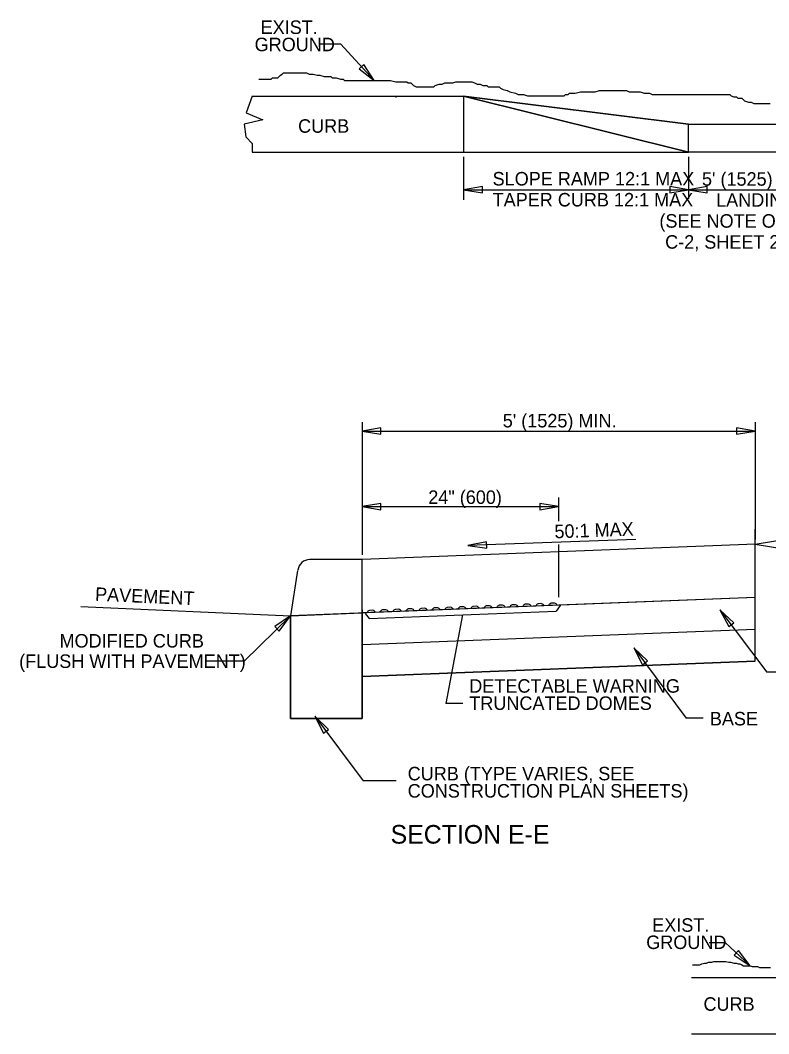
# Model space of a CAD drawing. Extents: x 1.2 to 16.4, y 0.2 to 9.8.
# Drawn here: x 1.22 to 6.21, y 2.87 to 9.63 of the extents above; entities that cross this region are included whole.
import ezdxf

# ---------------------------------------------------------------- set-up
doc = ezdxf.new("R2010")
doc.units = 0
for name, color, linetype in [('SD_P_Dimension Lines', 7, 'Continuous'), ('SD_P_Dimension Text', 7, 'Continuous'), ('SD_P_Prop Object Lines', 7, 'Continuous'), ('SD_P_Shading', 7, 'Continuous'), ('SD_P_Subtitles', 7, 'Continuous'), ('SD_X_Exist Object Lines', 7, 'Continuous')]:
    doc.layers.add(name, color=color, linetype=linetype)

msp = doc.modelspace()

# ---------------------------------------------------------------- linework, layer by layer
at = {"layer": 'SD_P_Dimension Lines'}
for p, q in [((3.216, 9.469), (3.359, 9.469)), ((3.359, 9.469), (3.583, 9.226)), ((3.5137, 9.3321), (3.4828, 9.3037)), ((3.583, 9.226), (3.5137, 9.3321)), ((3.4828, 9.3037), (3.583, 9.226)), ((4.18, 8.717), (4.18, 8.43)), ((5.68, 8.717), (5.68, 8.437)), ((4.305, 8.518), (4.18, 8.497)), ((4.305, 8.476), (4.305, 8.518)), ((5.68, 8.497), (5.555, 8.518)), ((5.555, 8.518), (5.555, 8.476)), ((5.805, 8.518), (5.68, 8.497)), ((5.805, 8.476), (5.805, 8.518)), ((4.18, 8.497), (5.68, 8.497)), ((4.18, 8.497), (4.305, 8.476)), ((5.555, 8.476), (5.68, 8.497)), ((5.68, 8.497), (6.43, 8.497)), ((5.68, 8.497), (5.805, 8.476)), ((3.503, 6.949), (3.503, 6.063)), ((3.628, 6.91), (3.503, 6.889)), ((3.628, 6.868), (3.628, 6.91)), ((6.124, 6.889), (5.999, 6.91)), ((5.999, 6.91), (5.999, 6.868)), ((6.124, 6.949), (6.124, 6.165)), ((3.503, 6.889), (6.124, 6.889)), ((3.503, 6.889), (3.628, 6.868)), ((5.999, 6.868), (6.124, 6.889)), ((4.8135, 6.445), (4.8135, 6.2886)), ((3.628, 6.406), (3.503, 6.385)), ((3.503, 6.385), (3.628, 6.364)), ((3.503, 6.385), (4.8135, 6.385)), ((3.628, 6.364), (3.628, 6.406)), ((4.8135, 6.385), (4.6885, 6.406)), ((4.6885, 6.406), (4.6885, 6.364)), ((4.6885, 6.364), (4.8135, 6.385)), ((6.124, 6.135), (6.124, 6.235)), ((5.329, 6.166), (4.208, 6.126)), ((4.3322, 6.1514), (4.208, 6.126)), ((4.3337, 6.1094), (4.3322, 6.1514)), ((4.208, 6.126), (4.3337, 6.1094)), ((4.8135, 6.1337), (4.8135, 5.781)), ((3.5491, 5.6397), (4.796, 5.6884)), ((4.823, 5.7264), (4.796, 5.6884)), ((5.8892, 5.6983), (6.201, 5.282)), ((5.9809, 5.6108), (5.8892, 5.6983)), ((5.8892, 5.6983), (5.9473, 5.5856)), ((3.026, 5.658), (2.716, 5.356)), ((3.026, 5.658), (2.9218, 5.5858)), ((2.9511, 5.5557), (3.026, 5.658)), ((3.5231, 5.6737), (3.5491, 5.6397)), ((4.1726, 5.6641), (4.061, 5.074)), ((5.9473, 5.5856), (5.9809, 5.6108)), ((2.9218, 5.5858), (2.9511, 5.5557)), ((5.3143, 5.4442), (5.665, 4.976)), ((5.406, 5.3567), (5.3143, 5.4442)), ((5.3143, 5.4442), (5.3724, 5.3316)), ((2.716, 5.356), (2.496, 5.356)), ((5.3724, 5.3316), (5.406, 5.3567)), ((6.314, 5.282), (6.201, 5.282)), ((4.174, 5.074), (4.061, 5.074)), ((3.2797, 4.9005), (3.188, 4.988)), ((3.188, 4.988), (3.2461, 4.8754)), ((3.188, 4.988), (3.511, 4.557)), ((5.778, 4.976), (5.665, 4.976)), ((3.2461, 4.8754), (3.2797, 4.9005)), ((3.731, 4.557), (3.511, 4.557)), ((5.818, 3.481), (5.924, 3.481)), ((5.924, 3.481), (6.09, 3.325)), ((6.0133, 3.4259), (5.9845, 3.3953)), ((5.9845, 3.3953), (6.09, 3.325)), ((6.09, 3.325), (6.0133, 3.4259))]:
    msp.add_line(p, q, dxfattribs=at)
at = {"layer": 'SD_P_Prop Object Lines'}
for p, q in [((2.77, 9.122), (4.18, 9.122)), ((4.18, 9.122), (4.18, 8.747)), ((4.18, 9.122), (5.68, 8.747)), ((5.68, 8.934), (4.18, 9.122)), ((5.68, 8.747), (5.68, 8.934)), ((5.68, 8.934), (6.43, 8.934)), ((5.68, 8.747), (5.68, 8.934)), ((2.77, 8.747), (5.68, 8.747)), ((6.43, 8.747), (5.68, 8.747)), ((6.124, 6.135), (7.0377, 6.2873)), ((6.013, 6.131), (3.503, 6.033)), ((6.124, 6.135), (6.013, 6.131)), ((6.124, 5.748), (6.124, 6.135)), ((6.124, 6.135), (7.0377, 5.9827)), ((3.503, 6.033), (3.152, 6.033)), ((3.503, 5.6766), (3.503, 6.033)), ((3.072, 5.96), (3.026, 5.658)), ((6.123, 5.876), (6.123, 5.876)), ((6.124, 5.7789), (3.026, 5.658)), ((4.7862, 5.7418), (4.7629, 5.7409)), ((6.124, 5.3545), (6.124, 5.748)), ((1.627, 5.72), (3.026, 5.658)), ((3.503, 4.972), (3.503, 5.6766)), ((3.575, 5.6945), (3.5517, 5.6936)), ((3.6615, 5.6979), (3.6382, 5.697)), ((3.748, 5.7012), (3.7247, 5.7003)), ((3.8345, 5.7046), (3.8113, 5.7037)), ((3.921, 5.708), (3.8978, 5.7071)), ((4.0076, 5.7114), (3.9843, 5.7105)), ((4.0941, 5.7148), (4.0708, 5.7138)), ((4.1806, 5.7181), (4.1573, 5.7172)), ((4.2671, 5.7215), (4.2438, 5.7206)), ((4.3536, 5.7249), (4.3303, 5.724)), ((4.4401, 5.7283), (4.4169, 5.7274)), ((4.5266, 5.7316), (4.5034, 5.7307)), ((4.6132, 5.735), (4.5899, 5.7341)), ((4.6997, 5.7384), (4.6764, 5.7375)), ((3.026, 5.658), (3.026, 4.972)), ((6.124, 5.5665), (3.503, 5.4641)), ((6.124, 5.3545), (3.503, 5.2521)), ((3.026, 4.972), (3.503, 4.972)), ((5.699, 3.247), (6.365, 3.247)), ((5.699, 2.872), (8.365, 2.872))]:
    msp.add_line(p, q, dxfattribs=at)
msp.add_lwpolyline([(2.77, 9.122), (2.731, 9.01), (2.842, 8.963), (2.716, 8.935), (2.727, 8.849), (2.771, 8.805), (2.77, 8.747)], dxfattribs=at)
for centre, radius, start, end in [((3.1538, 5.9528), 0.0796, 90, 172.87498), ((4.7777, 5.7131), 0.0299, 28.61445, 73.54381), ((3.5624, 5.6656), 0.0299, 110.92803, 155.85739), ((3.5665, 5.6658), 0.0299, 28.61445, 73.54381), ((3.6489, 5.669), 0.0299, 110.92803, 155.85739), ((3.653, 5.6692), 0.0299, 28.61445, 73.54381), ((3.7354, 5.6724), 0.0299, 110.92803, 155.85739), ((3.7395, 5.6725), 0.0299, 28.61445, 73.54381), ((3.8219, 5.6758), 0.0299, 110.92803, 155.85739), ((3.826, 5.6759), 0.0299, 28.61445, 73.54381), ((3.9085, 5.6791), 0.0299, 110.92803, 155.85739), ((3.9126, 5.6793), 0.0299, 28.61445, 73.54381), ((3.995, 5.6825), 0.0299, 110.92803, 155.85739), ((3.9991, 5.6827), 0.0299, 28.61445, 73.54381), ((4.0815, 5.6859), 0.0299, 110.92803, 155.85739), ((4.0856, 5.6861), 0.0299, 28.61445, 73.54381), ((4.168, 5.6893), 0.0299, 110.92803, 155.85739), ((4.1721, 5.6894), 0.0299, 28.61445, 73.54381), ((4.2545, 5.6927), 0.0299, 110.92803, 155.85739), ((4.2586, 5.6928), 0.0299, 28.61445, 73.54381), ((4.341, 5.696), 0.0299, 110.92803, 155.85739), ((4.3451, 5.6962), 0.0299, 28.61445, 73.54381), ((4.4275, 5.6994), 0.0299, 110.92803, 155.85739), ((4.4317, 5.6996), 0.0299, 28.61445, 73.54381), ((4.5141, 5.7028), 0.0299, 110.92803, 155.85739), ((4.5182, 5.7029), 0.0299, 28.61445, 73.54381), ((4.6006, 5.7062), 0.0299, 110.92803, 155.85739), ((4.6047, 5.7063), 0.0299, 28.61445, 73.54381), ((4.6871, 5.7095), 0.0299, 110.92803, 155.85739), ((4.6912, 5.7097), 0.0299, 28.61445, 73.54381), ((4.7736, 5.7129), 0.0299, 110.92803, 155.85739)]:
    msp.add_arc(centre, radius, start, end, dxfattribs=at)
at = {"layer": 'SD_P_Shading'}
for p, q in [((3.026, 5.658), (3.503, 5.6766)), ((3.503, 5.6766), (3.503, 4.972)), ((3.026, 4.972), (3.026, 5.658)), ((3.503, 4.972), (3.026, 4.972))]:
    msp.add_line(p, q, dxfattribs=at)
for points in [[(5.68, 8.747), (4.18, 9.122), (5.68, 8.934), (6.43, 8.934), (7.93, 9.122), (6.43, 8.747)], [(4.18, 9.122), (4.18, 9.122), (4.18, 8.747), (5.68, 8.747)], [(3.503, 5.6766), (3.503, 5.698), (3.503, 5.2521), (6.124, 5.3545), (6.124, 5.7789)]]:
    msp.add_lwpolyline(points, close=True, dxfattribs=at)
at = {"layer": 'SD_X_Exist Object Lines'}
for p, q in [((3.73, 9.113), (3.73, 9.117)), ((4.2246, 9.1108), (4.2246, 9.1164))]:
    msp.add_line(p, q, dxfattribs=at)
for points in [[(2.815, 9.234), (2.833, 9.234), (2.861, 9.234), (2.897, 9.234), (2.906, 9.243), (2.924, 9.243), (2.942, 9.243), (2.951, 9.251), (2.96, 9.26), (2.969, 9.268), (2.978, 9.277), (2.996, 9.277), (3.014, 9.277), (3.041, 9.277), (3.06, 9.277), (3.078, 9.277), (3.096, 9.277), (3.114, 9.277), (3.132, 9.277), (3.15, 9.268), (3.177, 9.268), (3.204, 9.26), (3.222, 9.26), (3.249, 9.251), (3.277, 9.251), (3.295, 9.251), (3.304, 9.243), (3.331, 9.243), (3.358, 9.234), (3.376, 9.234), (3.385, 9.226), (3.403, 9.226), (3.421, 9.226), (3.439, 9.226), (3.467, 9.226), (3.494, 9.226), (3.512, 9.226), (3.548, 9.226), (3.575, 9.226), (3.602, 9.226), (3.62, 9.226), (3.638, 9.226), (3.656, 9.226), (3.693, 9.226), (3.729, 9.217), (3.756, 9.217), (3.783, 9.217), (3.801, 9.217), (3.81, 9.209), (3.828, 9.209)], [(3.828, 9.209), (3.837, 9.2), (3.846, 9.192), (3.864, 9.183), (3.883, 9.183), (3.91, 9.183), (3.928, 9.183), (3.946, 9.183), (3.964, 9.183), (3.982, 9.183), (3.991, 9.192), (4.018, 9.2), (4.036, 9.2), (4.054, 9.209), (4.091, 9.209), (4.109, 9.209), (4.127, 9.217), (4.145, 9.217), (4.163, 9.217), (4.181, 9.217), (4.217, 9.217), (4.235, 9.217), (4.253, 9.209), (4.271, 9.2), (4.29, 9.2), (4.308, 9.192), (4.335, 9.192), (4.344, 9.183), (4.362, 9.183), (4.38, 9.183), (4.398, 9.183), (4.416, 9.183), (4.425, 9.175), (4.443, 9.166), (4.47, 9.158), (4.488, 9.149), (4.525, 9.141), (4.543, 9.133), (4.561, 9.133), (4.579, 9.133), (4.606, 9.124), (4.624, 9.124), (4.642, 9.124), (4.66, 9.124), (4.678, 9.124), (4.706, 9.124), (4.724, 9.124), (4.742, 9.124), (4.76, 9.124), (4.778, 9.124), (4.796, 9.124), (4.814, 9.124)], [(4.814, 9.124), (4.85, 9.124), (4.859, 9.133), (4.877, 9.133), (4.886, 9.141), (4.905, 9.141), (4.923, 9.141), (4.959, 9.149), (4.986, 9.149), (5.004, 9.149), (5.022, 9.149), (5.04, 9.149), (5.058, 9.149), (5.085, 9.158), (5.103, 9.158), (5.14, 9.158), (5.158, 9.158), (5.176, 9.158), (5.194, 9.158), (5.212, 9.158), (5.239, 9.158), (5.266, 9.158), (5.284, 9.149), (5.311, 9.149), (5.339, 9.149), (5.357, 9.149), (5.384, 9.141), (5.402, 9.141), (5.42, 9.141), (5.438, 9.133), (5.456, 9.133), (5.474, 9.133), (5.501, 9.133), (5.52, 9.133), (5.538, 9.133), (5.556, 9.133), (5.574, 9.133), (5.61, 9.133), (5.628, 9.133), (5.646, 9.133), (5.664, 9.133), (5.682, 9.133), (5.709, 9.133), (5.746, 9.133), (5.773, 9.133), (5.791, 9.133), (5.809, 9.133), (5.827, 9.133), (5.854, 9.133), (5.881, 9.133)], [(5.881, 9.133), (5.899, 9.133), (5.917, 9.133), (5.936, 9.133), (5.954, 9.133), (5.963, 9.124), (5.981, 9.116), (5.999, 9.116), (6.008, 9.107), (6.035, 9.107), (6.044, 9.099), (6.053, 9.09), (6.08, 9.082), (6.098, 9.082), (6.116, 9.073), (6.135, 9.073), (6.153, 9.073), (6.18, 9.073), (6.198, 9.073), (6.225, 9.073)], [(5.706, 3.331), (5.719, 3.331), (5.731, 3.331), (5.744, 3.331), (5.756, 3.331), (5.768, 3.337), (5.787, 3.343), (5.799, 3.343), (5.812, 3.349), (5.824, 3.349), (5.836, 3.349), (5.849, 3.354), (5.861, 3.354), (5.874, 3.354), (5.886, 3.354), (5.898, 3.354), (5.911, 3.354), (5.929, 3.354), (5.948, 3.349), (5.96, 3.349), (5.985, 3.343), (5.997, 3.343), (6.01, 3.337), (6.022, 3.337), (6.034, 3.331), (6.047, 3.325), (6.059, 3.325), (6.072, 3.325), (6.09, 3.325), (6.103, 3.32), (6.115, 3.32), (6.127, 3.32), (6.14, 3.32), (6.152, 3.314), (6.164, 3.314), (6.177, 3.314), (6.189, 3.314), (6.202, 3.314), (6.214, 3.314), (6.226, 3.314)]]:
    msp.add_lwpolyline(points, dxfattribs=at)

# ---------------------------------------------------------------- texts
at = {"layer": 'SD_P_Dimension Text'}
for s, height, p in [('EXIST.', 0.09, (2.8264, 9.5354)), ('GROUND', 0.09, (2.7864, 9.4205)), ('CURB', 0.09, (3.0763, 8.8769)), ('SLOPE RAMP 12:1 MAX', 0.09, (4.3734, 8.5256)), ("5' (1525) MIN", 0.089998, (5.7693, 8.524)), ('TAPER CURB 12:1 MAX', 0.09, (4.3734, 8.3857)), ('LANDING', 0.09, (5.8636, 8.3841)), ('(SEE NOTE ON DETAIL', 0.089998, (5.4855, 8.2443)), ('C-2, SHEET 2 OF 4))', 0.089998, (5.5238, 8.1044)), ("5' (1525) MIN.", 0.09, (4.4409, 6.913)), ('24" (600)', 0.09, (3.9442, 6.4032)), ('MODIFIED CURB', 0.09, (1.4856, 5.4459)), ('(FLUSH WITH PAVEMENT)', 0.09, (1.2162, 5.31)), ('DETECTABLE WARNING', 0.09, (4.2178, 5.1451)), ('TRUNCATED DOMES', 0.09, (4.2178, 5.0302)), ('BASE', 0.09, (5.8218, 4.9268)), ('CURB (TYPE VARIES, SEE', 0.09, (3.8071, 4.5608)), ('CONSTRUCTION PLAN SHEETS)', 0.09, (3.8071, 4.4459)), ('EXIST.', 0.09, (5.4376, 3.5515)), ('GROUND', 0.09, (5.3976, 3.4366)), ('CURB', 0.09, (5.7794, 3.0249))]:
    msp.add_text(s, height=height, dxfattribs=at).set_placement(p)
for s, rotation, p in [('50:1 MAX', 1.9757, (4.7871, 6.1739)), ('PAVEMENT', 357.47824, (1.7211, 5.7579))]:
    msp.add_text(s, height=0.09, rotation=rotation, dxfattribs=at).set_placement(p)
at = {"layer": 'SD_P_Subtitles'}
msp.add_text('SECTION E-E', height=0.124002, dxfattribs=at).set_placement((3.6929, 4.1391))

doc.saveas('drawing.dxf')
